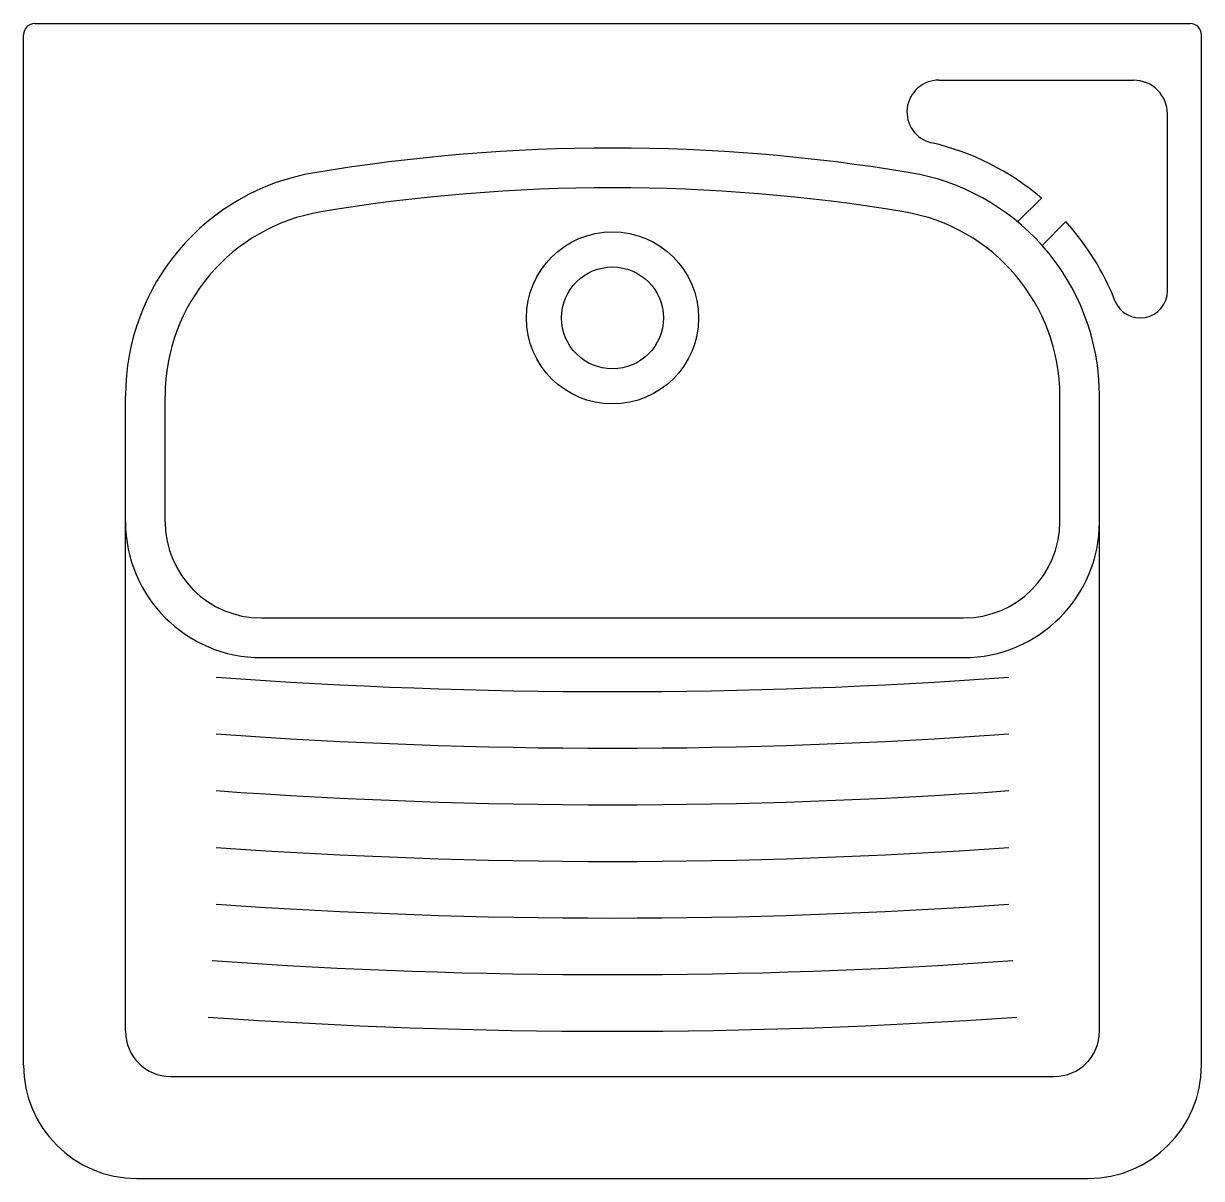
# Model space of a CAD drawing. Extents: x 2816 to 3336, y 1499 to 2009.
import ezdxf

# ---------------------------------------------------------------- set-up
doc = ezdxf.new("R2010")
doc.units = 0
doc.header["$LTSCALE"] = 50
doc.layers.add('FINA', color=6, linetype='CONTINUOUS')
doc.layers.add('GROSSA', color=3, linetype='CONTINUOUS')

msp = doc.modelspace()

# ---------------------------------------------------------------- linework, layer by layer
at = {"layer": 'FINA', "color": 0, "linetype": 'CONTINUOUS'}
for p, q in [((3220.11, 1983.53), (3306.11, 1983.53)), ((3321.11, 1890.53), (3321.11, 1968.53)), ((3254.96, 1920.98), (3265.47, 1931.49)), ((3265.76, 1910.57), (3276.24, 1921.05))]:
    msp.add_line(p, q, dxfattribs=at)
msp.add_circle((3076.11, 1878.53), 38, dxfattribs=at)
for centre, radius, start, end in [((3220.11, 1969.53), 14, 90, 256.9569), ((3306.11, 1968.53), 15, 0, 90), ((3191, 1843.86), 115, 49.6432, 76.9569), ((3191, 1843.86), 115, 21.5612, 42.1636), ((3309.11, 1890.53), 12, 201.5612, 0), ((3076.11, 4113.53), 2400, 265.81847, 274.18153), ((3076.11, 4113.53), 2425, 265.86166, 274.13834), ((3076.11, 4113.53), 2450, 265.90396, 274.09604), ((3076.11, 4113.53), 2475, 265.9454, 274.0546), ((3076.11, 4113.53), 2500, 265.98601, 274.01399), ((3076.11, 4113.53), 2525, 265.98601, 274.01399), ((3076.11, 4113.53), 2550, 265.98601, 274.01399)]:
    msp.add_arc(centre, radius, start, end, dxfattribs=at)
at = {"layer": 'GROSSA', "color": 0}
for p, q in [((2821.11, 2008.53), (3331.11, 2008.53)), ((2816.11, 1548.53), (2816.11, 2003.53)), ((3336.11, 1548.53), (3336.11, 2003.53)), ((2861.11, 1563.53), (2861.11, 1844.02)), ((2878.61, 1788.53), (2878.61, 1844.02)), ((3273.61, 1788.53), (3273.61, 1844.02)), ((3291.11, 1563.53), (3291.11, 1844.02)), ((2921.11, 1746.03), (3231.11, 1746.03)), ((2921.11, 1728.53), (3231.11, 1728.53)), ((2881.11, 1543.53), (3271.11, 1543.53)), ((2866.11, 1498.53), (3286.11, 1498.53))]:
    msp.add_line(p, q, dxfattribs=at)
msp.add_circle((3076.11, 1878.53), 22.5, dxfattribs=at)
for centre, radius, start, end in [((2821.11, 2003.53), 5, 90, 180), ((3331.11, 2003.53), 5, 0, 90), ((3076.11, 1153.53), 800, 80.54426, 99.45574), ((2961.11, 1844.02), 100, 99.4557, 180), ((3191.11, 1844.02), 100, 41.7184, 80.5443), ((3076.11, 1153.53), 782.5, 80.54426, 99.45574), ((2961.11, 1844.02), 82.5, 99.4557, 180), ((3191.11, 1844.02), 82.5, 0, 80.5443), ((3191.11, 1844.02), 100, 0, 41.7184), ((2921.11, 1788.53), 60, 180, 270), ((2921.11, 1788.53), 42.5, 180, 270), ((3231.11, 1788.53), 60, 270, 0), ((3231.11, 1788.53), 42.5, 270, 0), ((2881.11, 1563.53), 20, 180, 270), ((3271.11, 1563.53), 20, 270, 0), ((2866.11, 1548.53), 50, 180, 270), ((3286.11, 1548.53), 50, 270, 0)]:
    msp.add_arc(centre, radius, start, end, dxfattribs=at)

doc.saveas('drawing.dxf')
